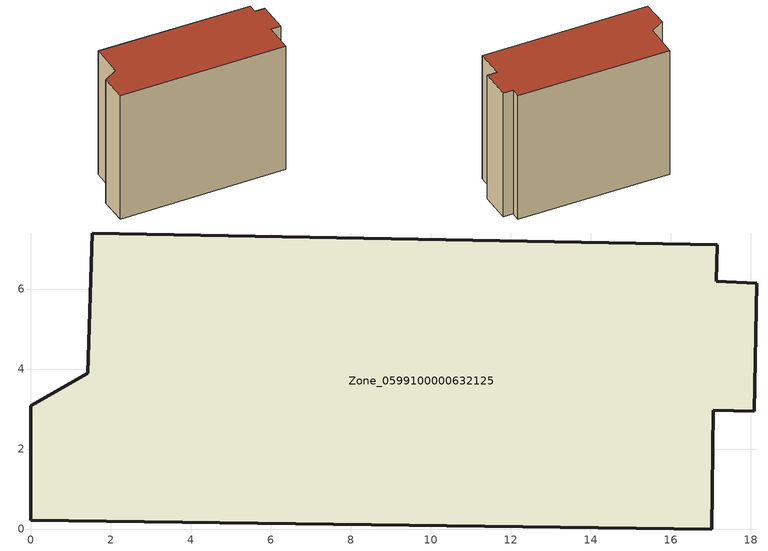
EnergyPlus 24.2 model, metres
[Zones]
Zone_0599100000632125
 floor ground (C_G): 17.03,0 0,0.22 0.01,3.08 1.43,3.9 1.54,7.4 17.16,7.11 17.14,6.19 18.16,6.14 18.09,2.94 17.07,2.97 z0
 wall outside (C_F): 1.43,3.9 0.01,3.08 0,0.22 17.03,0 17.07,2.97 18.09,2.94 18.16,6.14 17.14,6.19 17.16,7.11 1.54,7.4 1.43,3.9 z0:13.81
 roof outside (C_R): 17.16,7.11 1.54,7.4 1.43,3.9 0.01,3.08 0,0.22 17.03,0 17.07,2.97 18.09,2.94 18.16,6.14 17.14,6.19 z13.81
[BUILDING]
Pand.0599100000632125: North Axis=0; Terrain=City; Loads Convergence Tolerance Value=0.04; Temperature Convergence Tolerance Value=0.4; Solar Distribution=FullExterior; Maximum Number of Warmup Days=25; Minimum Number of Warmup Days=1
[Site:Location]
Rotterdam.The.Hague.AP_ZH_NLD Design_Conditions: Latitude=51.96; Longitude=4.45; Time Zone=1; Elevation=-4.5
[SITE:GROUNDTEMPERATURE:BUILDINGSURFACE]
18, 18, 18, 18, 18, 18, 18, 18, 18, 18, 18, 18
[MATERIAL] Thermal Absorptance=0.9; Solar Absorptance=0.7; Visible Absorptance=0.7
Name | Roughness | Thickness | Conductivity | Density | Specific Heat
G.TI.1946 | MediumSmooth | 0.15 | 1 | 540 | 1210
F.TI.1946 | Rough | 0.3 | 0.857143 | 1920 | 840
R.TI.1946 | MediumRough | 0.2 | 0.1 | 1500 | 1000
[CONSTRUCTION]
C_G: G.TI.1946
C_F: F.TI.1946
C_R: R.TI.1946
[ZONE]
Zone_0599100000632125: Type=1; Multiplier=1; Ceiling Height=Autocalculate; Volume=Autocalculate; Floor Area=autocalculate; Part of Total Floor Area=Yes
[ZONEINFILTRATION:DESIGNFLOWRATE]
Infil_Zone_0599100000632125: Zone or ZoneList or Space or SpaceList=Zone_0599100000632125; Schedule=AlwaysOn; Design Flow Rate Calculation Method=Flow/Area; Flow Rate per Floor Area=0.003; Constant Term Coefficient=1; Temperature Term Coefficient=0; Velocity Term Coefficient=0; Velocity Squared Term Coefficient=0
[HVACTEMPLATE:ZONE:IDEALLOADSAIRSYSTEM]
Zone_0599100000632125: Maximum Heating Supply Air Temperature=50; Minimum Cooling Supply Air Temperature=13; Maximum Heating Supply Air Humidity Ratio=0.0156; Minimum Cooling Supply Air Humidity Ratio=0.0077; Heating Limit=NoLimit; Cooling Limit=NoLimit; Dehumidification Control Type=ConstantSensibleHeatRatio; Cooling Sensible Heat Ratio=0.7; Dehumidification Setpoint=60; Humidification Control Type=None; Humidification Setpoint=30; Outdoor Air Method=None; Outdoor Air Flow Rate per Person=0.00944; Outdoor Air Flow Rate per Zone Floor Area=0; Outdoor Air Flow Rate per Zone=0; Demand Controlled Ventilation Type=None; Outdoor Air Economizer Type=NoEconomizer; Heat Recovery Type=None; Sensible Heat Recovery Effectiveness=0.7; Latent Heat Recovery Effectiveness=0.65
[ZONECONTROL:THERMOSTAT]
ThermostatControl_Zone_0599100000632125: Zone or ZoneList=Zone_0599100000632125; Control Type Schedule=DualSetpointControlType; Control 1=Thermostat_Zone_0599100000632125; Temperature Difference Between Cutout And Setpoint=0
[THERMOSTATSETPOINT:DUALSETPOINT]
Thermostat_Zone_0599100000632125: Heating Setpoint Temperature Schedule=HeatingSetpoint_Zone_0599100000632125; Cooling Setpoint Temperature Schedule=CoolingSetpoint_Zone_0599100000632125
[SCHEDULE:COMPACT]
HeatingSetpoint_Zone_0599100000632125: Through: 12/31, For: AllDays, Until: 24:00, 21
CoolingSetpoint_Zone_0599100000632125: Through: 12/31, For: AllDays, Until: 24:00, 24
DualSetpointControlType: Through: 12/31, For: AllDays, Until: 24:00, 4
AlwaysOn: Through: 12/31, For: AllDays, Until: 24:00, 1
